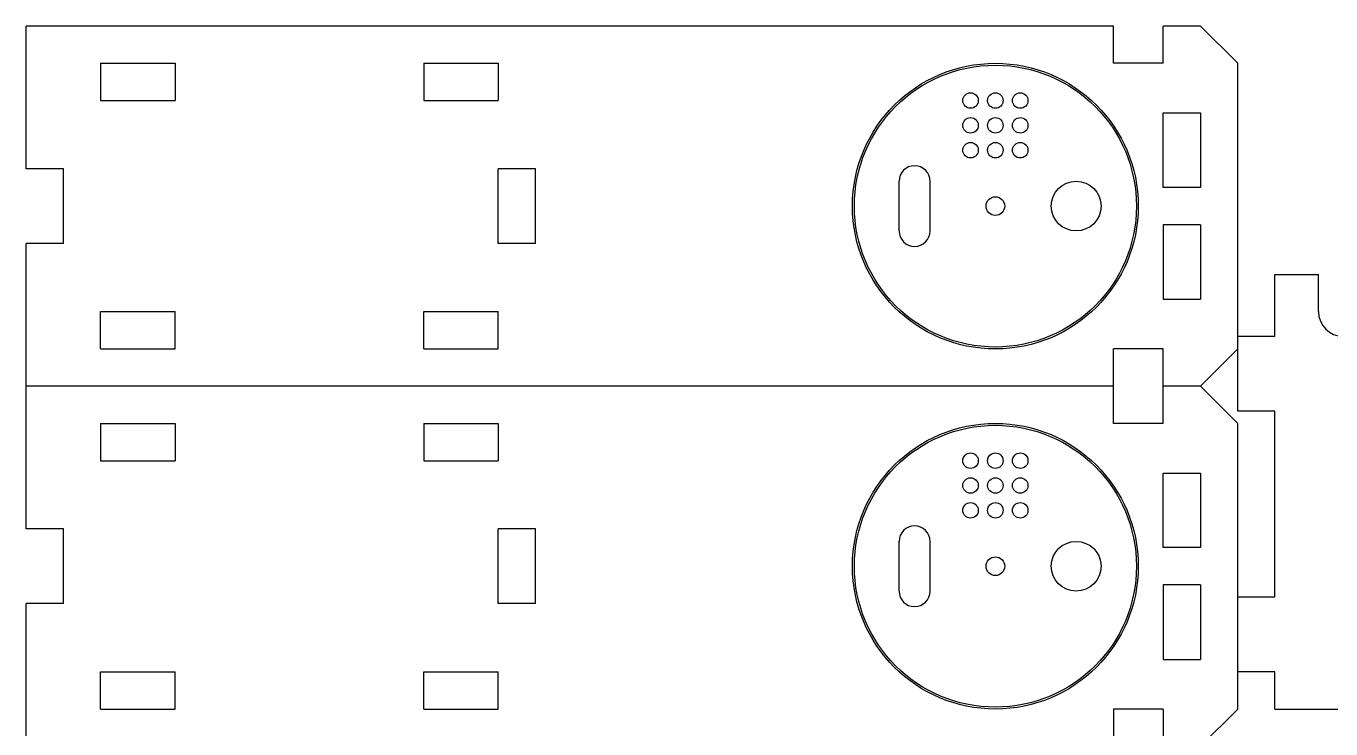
# Model space of a CAD drawing. Header units: millimetres. Extents: x -496 to 15, y 154 to 434.
# Drawn here: x -496.3 to -286.3, y 321.1 to 434.3 of the extents above; entities that cross this region are included whole.
import ezdxf

# ---------------------------------------------------------------- set-up
doc = ezdxf.new("R2010")
doc.units = ezdxf.units.MM

msp = doc.modelspace()

# ---------------------------------------------------------------- linework, layer by layer
at = {"color": 7, "linetype": 'Continuous', "lineweight": 25}
for p, q in [((-496.28, 411.29), (-496.28, 434.29)), ((-321.28, 434.29), (-496.28, 434.29)), ((-321.28, 428.29), (-321.28, 434.29)), ((-313.28, 428.29), (-313.28, 434.29)), ((-307.28, 434.29), (-313.28, 434.29)), ((-301.28, 428.29), (-307.28, 434.29)), ((-484.28, 428.29), (-472.28, 428.29)), ((-484.28, 428.29), (-484.28, 422.29)), ((-472.28, 428.29), (-472.28, 422.29)), ((-432.28, 428.29), (-420.28, 428.29)), ((-432.28, 428.29), (-432.28, 422.29)), ((-420.28, 428.29), (-420.28, 422.29)), ((-313.28, 428.29), (-321.28, 428.29)), ((-301.28, 372.29), (-301.28, 428.29)), ((-484.28, 422.29), (-472.28, 422.29)), ((-432.28, 422.29), (-420.28, 422.29)), ((-313.28, 420.29), (-307.28, 420.29)), ((-313.28, 408.29), (-313.28, 420.29)), ((-307.28, 420.29), (-307.28, 408.29)), ((-490.28, 411.29), (-496.28, 411.29)), ((-490.28, 399.29), (-490.28, 411.29)), ((-414.28, 411.29), (-420.28, 411.29)), ((-420.28, 399.29), (-420.28, 411.29)), ((-414.28, 399.29), (-414.28, 411.29)), ((-355.78, 401.29), (-355.78, 409.29)), ((-350.78, 401.29), (-350.78, 409.29)), ((-307.28, 408.29), (-313.28, 408.29)), ((-313.28, 402.29), (-313.28, 390.29)), ((-307.28, 402.29), (-313.28, 402.29)), ((-307.28, 402.29), (-307.28, 390.29)), ((-490.28, 399.29), (-496.28, 399.29)), ((-496.28, 353.29), (-496.28, 399.29)), ((-414.28, 399.29), (-420.28, 399.29)), ((-295.28, 384.29), (-295.28, 394.29)), ((-295.28, 394.29), (-288.28, 394.29)), ((-288.28, 388.29), (-288.28, 394.29)), ((-313.28, 390.29), (-307.28, 390.29)), ((-484.28, 388.29), (-472.28, 388.29)), ((-484.28, 382.29), (-484.28, 388.29)), ((-472.28, 382.29), (-472.28, 388.29)), ((-432.28, 388.29), (-420.28, 388.29)), ((-432.28, 382.29), (-432.28, 388.29)), ((-420.28, 382.29), (-420.28, 388.29)), ((-484.28, 382.29), (-472.28, 382.29)), ((-432.28, 382.29), (-420.28, 382.29)), ((-313.28, 382.29), (-321.28, 382.29)), ((-321.28, 370.29), (-321.28, 382.29)), ((-313.28, 370.29), (-313.28, 382.29)), ((-307.28, 376.29), (-301.28, 382.29)), ((-295.28, 384.29), (-301.28, 384.29)), ((-321.28, 376.29), (-496.28, 376.29)), ((-307.28, 376.29), (-313.28, 376.29)), ((-301.28, 370.29), (-307.28, 376.29)), ((-295.28, 372.29), (-301.28, 372.29)), ((-295.28, 342.29), (-295.28, 372.29)), ((-484.28, 370.29), (-472.28, 370.29)), ((-484.28, 370.29), (-484.28, 364.29)), ((-472.28, 370.29), (-472.28, 364.29)), ((-432.28, 370.29), (-420.28, 370.29)), ((-432.28, 370.29), (-432.28, 364.29)), ((-420.28, 370.29), (-420.28, 364.29)), ((-313.28, 370.29), (-321.28, 370.29)), ((-301.28, 324.29), (-301.28, 370.29)), ((-484.28, 364.29), (-472.28, 364.29)), ((-432.28, 364.29), (-420.28, 364.29)), ((-313.28, 362.29), (-307.28, 362.29)), ((-313.28, 350.29), (-313.28, 362.29)), ((-307.28, 362.29), (-307.28, 350.29)), ((-490.28, 353.29), (-496.28, 353.29)), ((-490.28, 341.29), (-490.28, 353.29)), ((-414.28, 353.29), (-420.28, 353.29)), ((-420.28, 341.29), (-420.28, 353.29)), ((-414.28, 341.29), (-414.28, 353.29)), ((-355.78, 343.29), (-355.78, 351.29)), ((-350.78, 343.29), (-350.78, 351.29)), ((-307.28, 350.29), (-313.28, 350.29)), ((-313.28, 344.29), (-313.28, 332.29)), ((-307.28, 344.29), (-313.28, 344.29)), ((-307.28, 344.29), (-307.28, 332.29)), ((-496.28, 154.29), (-496.28, 341.29)), ((-490.28, 341.29), (-496.28, 341.29)), ((-414.28, 341.29), (-420.28, 341.29)), ((-295.28, 342.29), (-301.28, 342.29)), ((-313.28, 332.29), (-307.28, 332.29)), ((-484.28, 330.29), (-472.28, 330.29)), ((-484.28, 324.29), (-484.28, 330.29)), ((-472.28, 324.29), (-472.28, 330.29)), ((-432.28, 330.29), (-420.28, 330.29)), ((-432.28, 324.29), (-432.28, 330.29)), ((-420.28, 324.29), (-420.28, 330.29)), ((-295.28, 330.29), (-301.28, 330.29)), ((-295.28, 324.29), (-295.28, 330.29)), ((-484.28, 324.29), (-472.28, 324.29)), ((-432.28, 324.29), (-420.28, 324.29)), ((-313.28, 324.29), (-321.28, 324.29)), ((-321.28, 324.29), (-321.28, 318.29)), ((-313.28, 324.29), (-313.28, 318.29)), ((-307.28, 318.29), (-301.28, 324.29)), ((-295.28, 324.29), (-284.28, 324.29))]:
    msp.add_line(p, q, dxfattribs=at)
for centre, radius in [((-340.28, 405.29), 23), ((-340.28, 405.29), 22.7), ((-344.28, 422.29), 1.25), ((-340.28, 422.29), 1.25), ((-336.28, 422.29), 1.25), ((-344.28, 418.29), 1.25), ((-340.28, 418.29), 1.25), ((-336.28, 418.29), 1.25), ((-344.28, 414.29), 1.25), ((-340.28, 414.29), 1.25), ((-336.28, 414.29), 1.25), ((-327.28, 405.29), 4), ((-340.28, 405.29), 1.5), ((-340.28, 347.29), 23), ((-340.28, 347.29), 22.7), ((-344.28, 364.29), 1.25), ((-340.28, 364.29), 1.25), ((-336.28, 364.29), 1.25), ((-344.28, 360.29), 1.25), ((-340.28, 360.29), 1.25), ((-336.28, 360.29), 1.25), ((-344.28, 356.29), 1.25), ((-340.28, 356.29), 1.25), ((-336.28, 356.29), 1.25), ((-327.28, 347.29), 4), ((-340.28, 347.29), 1.5)]:
    msp.add_circle(centre, radius, dxfattribs=at)
for centre, radius, start, end in [((-353.28, 409.29), 2.5, 0, 180), ((-353.28, 401.29), 2.5, 180, 0), ((-284.28, 388.29), 4, 180, 270), ((-353.28, 351.29), 2.5, 0, 180), ((-353.28, 343.29), 2.5, 180, 0)]:
    msp.add_arc(centre, radius, start, end, dxfattribs=at)

doc.saveas('drawing.dxf')
